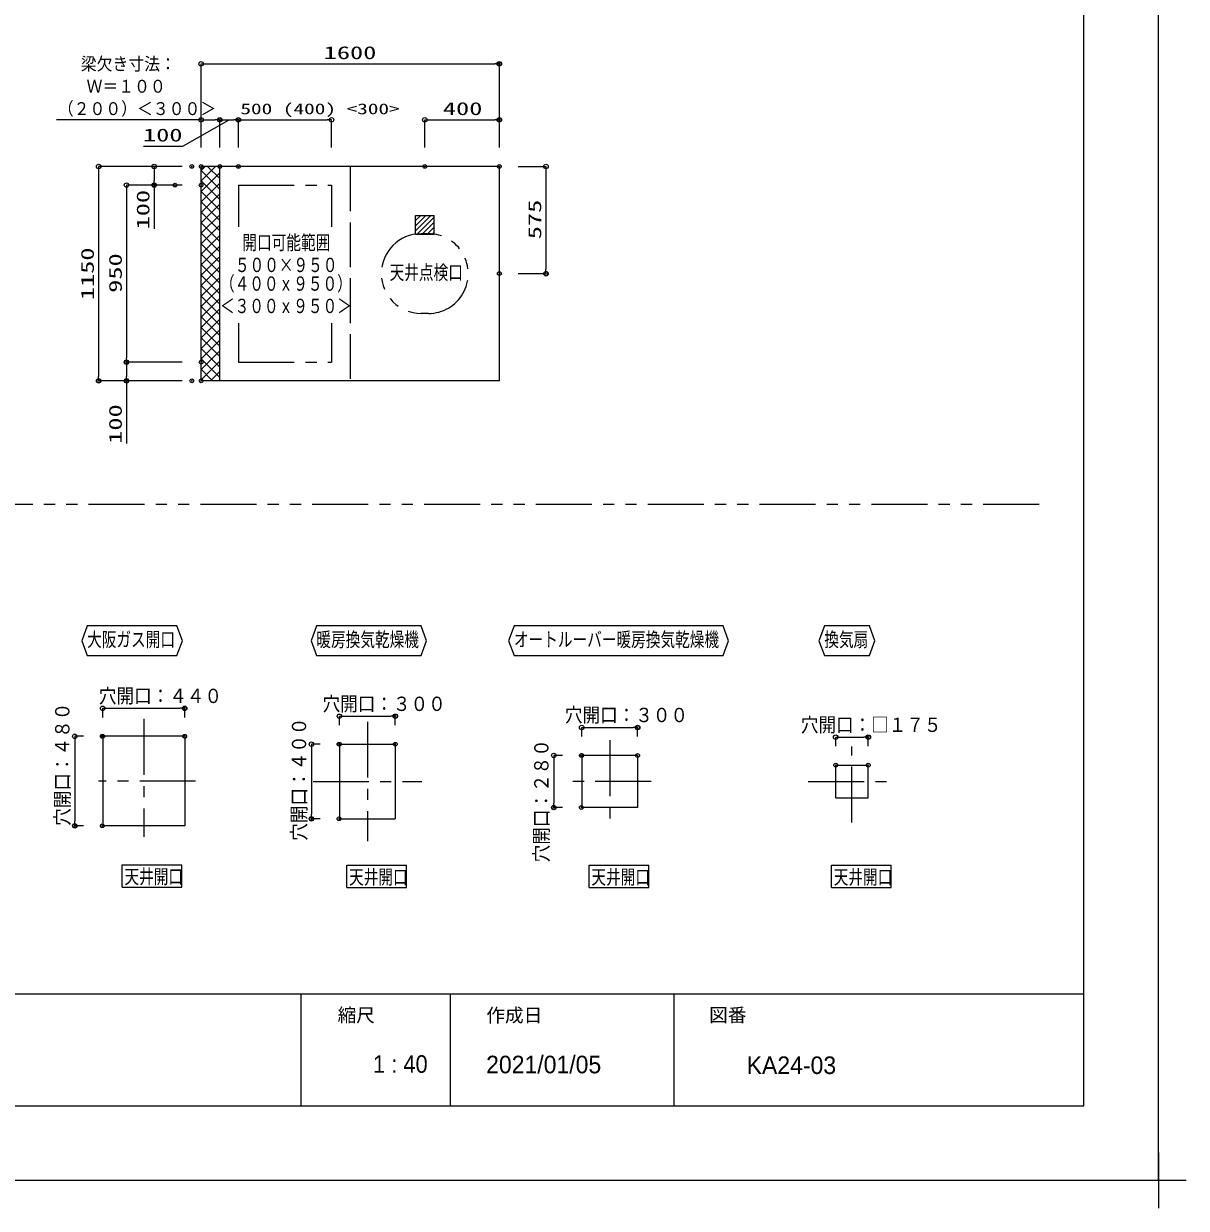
# Model space of a CAD drawing. Units: millimetres on the paper. Extents: x -305 to 305, y -152 to 152.
# Drawn here: x -33.2 to 122.7, y -152.2 to 6.6 of the extents above; entities that cross this region are included whole.
import ezdxf
from ezdxf.enums import TextEntityAlignment as Align

# ---------------------------------------------------------------- set-up
doc = ezdxf.new("R2010")
doc.units = ezdxf.units.MM
doc.header["$PDMODE"] = 32
doc.header["$PDSIZE"] = 0.5
for name, pattern in [('DASHED', [7.5, 6, -1.5]), ('USER1', [12, 7.5, -1.5, 1.5, -1.5]), ('USER2', [15, 7.5, -1.5, 1.5, -1.5, 1.5, -1.5])]:
    doc.linetypes.add(name, pattern=pattern)
for name, color, linetype, lineweight in [('0-0_VIEW0004', 7, 'Continuous', 25), ('0-1_0', 7, 'Continuous', 25), ('0-2_DEFPOINTS', 7, 'Continuous', 25), ('0-4_1図面枠', 7, 'Continuous', 15), ('0-5_図面枠', 3, 'Continuous', 25)]:
    doc.layers.add(name, color=color, linetype=linetype, lineweight=lineweight)
doc.layers.add('0-3_S1', color=7, linetype='Continuous')
doc.styles.add('ＭＳ ゴシック', font='')
doc.styles.add('ＭＳ Ｐゴシック', font='')
doc.styles.get('ＭＳ ゴシック').set_extended_font_data('MS Gothic')
doc.styles.get('ＭＳ Ｐゴシック').set_extended_font_data('MS PGothic')

# ---------------------------------------------------------------- blocks, each defined once
blk = doc.blocks.new('_ORIGIN')
at = {"layer": '0-1_0'}
blk.add_line((0, 0), (-1, 0), dxfattribs=at)
blk.add_circle((0, 0), 0.5, dxfattribs=at)
blk = doc.blocks.new('X101')
at = {"layer": '0-1_0', "style": 'ＭＳ ゴシック', "width": 0.9}
for s, p in [('梁欠き寸法：', (-144.518, 148.325)), ('Ｗ＝１００', (-143.747, 145.325)), ('（２００）＜３００＞', (-147.604, 142.325))]:
    blk.add_text(s, height=1.73, dxfattribs=at).set_placement(p, align=Align.BOTTOM_LEFT)
blk = doc.blocks.new('グループ-6')
at = {"layer": '0-4_1図面枠'}
for p, q in [((4200, -2895), (4200, -3045)), ((4275, -2970), (4125, -2970))]:
    blk.add_line(p, q, dxfattribs=at)

msp = doc.modelspace()

# ---------------------------------------------------------------- linework, layer by layer
at = {"layer": '0-0_VIEW0004'}
for p, q in [((-6.906, -10), (-6.906, -6.29)), ((-6.306, -6.29), (-5.006, -6.29)), ((-4.406, -10), (-4.406, -6.29)), ((-4.406, -10), (-4.406, -6.29)), ((-3.806, -6.29), (7.494, -6.29)), ((8.094, -10), (8.094, -6.29)), ((-13.196, -12.54), (-23.153, -12.54)), ((-11.946, -12.54), (-15.699, -12.54)), ((30.594, -12.54), (-9.406, -12.54)), ((-9.406, -41.29), (-9.406, -12.54)), ((-6.906, -41.29), (-6.906, -12.54)), ((30.594, -41.29), (30.594, -12.54)), ((-23.153, -13.14), (-23.153, -40.69)), ((-15.699, -13.14), (-15.699, -14.44)), ((-11.946, -15.04), (-19.403, -15.04)), ((-19.403, -15.64), (-19.403, -38.19)), ((-11.946, -38.79), (-19.404, -38.79)), ((-19.404, -39.39), (-19.404, -40.69)), ((-11.946, -38.79), (-19.403, -38.79)), ((-13.196, -41.29), (-23.153, -41.29)), ((30.594, -41.29), (-9.406, -41.29)), ((-11.607, -88.954), (-22.607, -88.954)), ((-22.607, -88.954), (-22.607, -100.954)), ((-11.607, -88.954), (-11.607, -100.954)), ((6.553, -90.016), (5.395, -90.016)), ((9.143, -90.016), (16.643, -90.016)), ((9.143, -90.016), (9.143, -100.016)), ((16.643, -90.016), (16.643, -100.016)), ((5.395, -90.616), (5.395, -99.416)), ((39.053, -91.516), (37.895, -91.516)), ((37.895, -92.116), (37.895, -97.916)), ((41.643, -91.516), (41.643, -98.516)), ((49.143, -91.516), (41.643, -91.516)), ((49.143, -91.516), (49.143, -98.516)), ((75.706, -97.204), (75.706, -92.829)), ((75.706, -92.829), (80.081, -92.829)), ((6.553, -100.016), (5.395, -100.016)), ((9.143, -100.016), (16.643, -100.016)), ((39.053, -98.516), (37.895, -98.516)), ((49.143, -98.516), (41.643, -98.516)), ((-11.607, -100.954), (-22.607, -100.954)), ((-19.971, -109.185), (-19.971, -106.185)), ((-19.971, -106.185), (-11.971, -106.185)), ((-11.971, -109.185), (-11.971, -106.185)), ((10.154, -109.247), (10.154, -106.247)), ((10.154, -106.247), (18.154, -106.247)), ((18.154, -109.247), (18.154, -106.247)), ((42.654, -109.247), (42.654, -106.247)), ((42.654, -106.247), (50.654, -106.247)), ((50.654, -109.247), (50.654, -106.247)), ((75.154, -109.247), (75.154, -106.247)), ((75.154, -106.247), (83.154, -106.247)), ((83.154, -109.247), (83.154, -106.247)), ((-19.971, -109.185), (-11.971, -109.185)), ((10.154, -109.247), (18.154, -109.247)), ((42.654, -109.247), (50.654, -109.247)), ((75.154, -109.247), (83.154, -109.247))]:
    msp.add_line(p, q, dxfattribs=at)
at = {"layer": '0-0_VIEW0004', "linetype": 'DASHED'}
msp.add_line((10.594, -12.54), (10.594, -41.29), dxfattribs=at)
at = {"layer": '0-0_VIEW0004', "linetype": 'USER2'}
for p, q in [((-4.406, -15.04), (-4.406, -20.635)), ((21.094, -21.577), (20.094, -21.577)), ((21.094, -32.252), (20.094, -32.252)), ((-4.406, -33.576), (-4.406, -38.79)), ((8.094, -33.576), (8.094, -38.79)), ((-4.406, -38.79), (8.094, -38.79)), ((103.006, -57.875), (-263.655, -57.875))]:
    msp.add_line(p, q, dxfattribs=at)
at = {"layer": '0-0_VIEW0004', "color": 40}
for p, q in [((19.344, -19.101), (21.844, -19.101)), ((19.344, -21.601), (19.344, -19.101)), ((21.844, -21.601), (21.844, -19.101)), ((19.344, -21.601), (21.844, -21.601))]:
    msp.add_line(p, q, dxfattribs=at)
at = {"layer": '0-0_VIEW0004', "linetype": 'USER1'}
for p, q in [((-17.107, -86.629), (-17.107, -102.436)), ((12.893, -86.996), (12.893, -103.036)), ((45.393, -89.466), (45.393, -100.278)), ((77.893, -100.526), (77.893, -90.329)), ((-10.14, -94.954), (-23.164, -94.954)), ((5.607, -95.016), (20.179, -95.016)), ((50.958, -95.016), (39.461, -95.016)), ((72.035, -95.016), (83.66, -95.016))]:
    msp.add_line(p, q, dxfattribs=at)
at = {"layer": '0-0_VIEW0004'}
for points in [[(-17.139, -9.831), (-11.855, -9.831), (-5.656, -6.29)], [(-15.446, -15.04), (-15.699, -15.04), (-15.699, -20.925)], [(-11.946, -41.29), (-19.404, -41.29), (-19.404, -49.675)], [(75.706, -97.204), (80.081, -97.204), (80.081, -92.829)]]:
    msp.add_lwpolyline(points, dxfattribs=at)
at = {"layer": '0-0_VIEW0004', "linetype": 'USER2'}
msp.add_lwpolyline([(-4.406, -15.04), (8.094, -15.04), (8.094, -20.635)], dxfattribs=at)
at = {"layer": '0-0_VIEW0004'}
for points in [[(-25.412, -76.136), (-24.685, -78.136), (-12.649, -78.136), (-11.922, -76.136), (-12.649, -74.136), (-24.685, -74.136)], [(5.338, -76.136), (6.065, -78.136), (20.1, -78.136), (20.828, -76.136), (20.1, -74.136), (6.065, -74.136)], [(31.838, -76.136), (32.565, -78.136), (60.6, -78.136), (61.328, -76.136), (60.6, -74.136), (32.565, -74.136)], [(73.463, -76.136), (74.19, -78.136), (80.226, -78.136), (80.953, -76.136), (80.226, -74.136), (74.19, -74.136)]]:
    msp.add_lwpolyline(points, close=True, dxfattribs=at)
at = {"layer": '0-0_VIEW0004', "linetype": 'USER2'}
for centre, start, end in [((20.094, -26.915), 90.00002, 269.99997), ((21.094, -26.915), 269.99996, 90)]:
    msp.add_arc(centre, 5.338, start, end, dxfattribs=at)
at = {"layer": '0-1_0'}
for p, q in [((-9.406, -10), (-9.406, 1.21)), ((-8.806, 1.21), (29.994, 1.21)), ((30.594, -10), (30.594, 1.21)), ((-9.406, -6.29), (-28.814, -6.29)), ((-9.406, -10), (-9.406, -6.29)), ((-8.806, -6.29), (-7.506, -6.29)), ((-6.906, -10), (-6.906, -6.29)), ((20.594, -10), (20.594, -6.29)), ((21.194, -6.29), (29.994, -6.29)), ((30.594, -10), (30.594, -6.29)), ((-9.406, -14.493), (-7.453, -12.54)), ((-9.406, -13.09), (-8.856, -12.54)), ((-6.906, -14.18), (-8.546, -12.54)), ((-6.906, -12.776), (-7.143, -12.54)), ((33.134, -12.54), (36.845, -12.54)), ((-6.906, -15.583), (-9.406, -13.083)), ((-9.406, -15.896), (-6.906, -13.396)), ((36.845, -13.14), (36.845, -26.315)), ((-6.906, -16.986), (-9.406, -14.486)), ((-9.406, -17.299), (-6.906, -14.799)), ((-6.906, -18.389), (-9.406, -15.889)), ((-9.406, -18.702), (-6.906, -16.202)), ((-6.906, -19.792), (-9.406, -17.292)), ((-9.406, -20.106), (-6.906, -17.605)), ((-6.906, -21.195), (-9.406, -18.695)), ((-9.406, -21.509), (-6.906, -19.009)), ((-6.906, -22.599), (-9.406, -20.099)), ((-9.406, -22.912), (-6.906, -20.412)), ((-6.906, -24.002), (-9.406, -21.502)), ((-9.406, -24.315), (-6.906, -21.815)), ((-6.906, -25.405), (-9.406, -22.905)), ((-9.406, -25.718), (-6.906, -23.218)), ((-6.906, -26.808), (-9.406, -24.308)), ((-9.406, -27.121), (-6.906, -24.621)), ((-6.906, -28.211), (-9.406, -25.711)), ((-9.406, -28.524), (-6.906, -26.024)), ((33.134, -26.915), (36.845, -26.915)), ((-6.906, -29.614), (-9.406, -27.114)), ((-9.406, -29.928), (-6.906, -27.428)), ((-6.906, -31.018), (-9.406, -28.518)), ((-9.406, -31.331), (-6.906, -28.831)), ((-6.906, -32.421), (-9.406, -29.921)), ((-9.406, -32.734), (-6.906, -30.234)), ((-6.906, -33.824), (-9.406, -31.324)), ((-9.406, -34.137), (-6.906, -31.637)), ((-6.906, -35.227), (-9.406, -32.727)), ((-9.406, -35.54), (-6.906, -33.04)), ((-6.906, -36.63), (-9.406, -34.13)), ((-9.406, -36.943), (-6.906, -34.443)), ((-6.906, -38.033), (-9.406, -35.533)), ((-9.406, -38.347), (-6.906, -35.847)), ((-6.906, -39.437), (-9.406, -36.937)), ((-9.406, -39.75), (-6.906, -37.25)), ((-6.906, -40.84), (-9.406, -38.34)), ((-9.406, -41.153), (-6.906, -38.653)), ((-7.859, -41.29), (-9.406, -39.743)), ((-9.262, -41.29), (-9.406, -41.146)), ((-8.14, -41.29), (-6.906, -40.056)), ((-22.607, -86.414), (-22.607, -85.204)), ((-22.007, -85.204), (-12.207, -85.204)), ((-11.607, -86.414), (-11.607, -85.204)), ((9.143, -87.476), (9.143, -86.266)), ((9.743, -86.266), (16.043, -86.266)), ((16.643, -87.476), (16.643, -86.266)), ((-25.197, -88.954), (-26.355, -88.954)), ((41.643, -88.976), (41.643, -87.766)), ((42.243, -87.766), (48.543, -87.766)), ((49.143, -88.976), (49.143, -87.766)), ((-26.355, -89.554), (-26.355, -100.354)), ((75.706, -90.289), (75.706, -89.079)), ((76.306, -89.079), (79.481, -89.079)), ((80.081, -90.289), (80.081, -89.079)), ((-25.197, -100.954), (-26.355, -100.954)), ((3.983, -123.498), (3.983, -138.498)), ((23.983, -123.498), (23.983, -138.498)), ((53.983, -123.498), (53.983, -138.498))]:
    msp.add_line(p, q, dxfattribs=at)
at = {"layer": '0-1_0', "color": 40}
for p, q in [((19.344, -21.16), (21.403, -19.101)), ((19.344, -20.486), (20.729, -19.101)), ((19.344, -19.812), (20.056, -19.101)), ((19.344, -19.139), (19.382, -19.101)), ((19.576, -21.601), (21.844, -19.333)), ((20.25, -21.601), (21.844, -20.007)), ((20.923, -21.601), (21.844, -20.68)), ((21.597, -21.601), (21.844, -21.354))]:
    msp.add_line(p, q, dxfattribs=at)
at = {"layer": '0-2_DEFPOINTS'}
for q in [(118.983, 148.502), (-301.017, -148.498)]:
    msp.add_line((118.983, -148.498), q, dxfattribs=at)
for p in [(30.594, 1.21), (-6.906, -6.29), (-4.406, -6.29), (30.594, -6.29), (-10.656, -12.54), (-9.406, -12.54), (-9.406, -12.54), (-9.406, -12.54), (-6.906, -12.54), (-4.406, -12.54), (20.594, -12.54), (30.594, -12.54), (-15.699, -15.04), (-12.906, -15.04), (-9.406, -15.04), (30.594, -26.915), (36.844, -26.915), (-19.403, -38.79), (-9.406, -38.79), (-23.153, -41.29), (-19.404, -41.29), (-10.656, -41.29), (-9.406, -41.29), (-11.607, -85.204), (16.643, -86.266), (-22.657, -88.954), (-22.607, -88.954), (-11.607, -88.954), (49.143, -87.766), (80.081, -89.079), (9.093, -90.016), (9.143, -90.016), (16.643, -90.016), (41.593, -91.516), (41.643, -91.516), (49.143, -91.516), (75.706, -92.829), (80.081, -92.829), (37.895, -98.516), (41.593, -98.516), (5.395, -100.016), (9.093, -100.016), (-26.357, -100.954), (-22.657, -100.954)]:
    msp.add_point(p, dxfattribs=at)
at = {"layer": '0-3_S1'}
for points in [[(103.006, -57.871), (103.008, -57.872), (103.006, -57.875)], [(103.006, -57.871), (103.008, -57.872), (103.008, -57.872)], [(103.006, -57.871), (103.007, -57.872), (103.008, -57.872)], [(103.006, -57.871), (103.007, -57.871), (103.007, -57.872)], [(103.006, -57.875), (103.009, -57.872), (103.009, -57.873)], [(103.006, -57.875), (103.009, -57.872), (103.009, -57.872)], [(103.006, -57.875), (103.008, -57.872), (103.009, -57.872)], [(103.006, -57.879), (103.01, -57.873), (103.01, -57.874)], [(103.006, -57.875), (103.01, -57.873), (103.006, -57.879)], [(103.006, -57.875), (103.009, -57.873), (103.01, -57.873)], [(103.006, -57.879), (103.01, -57.874), (103.007, -57.879)], [(103.007, -57.879), (103.01, -57.874), (103.01, -57.875)], [(103.007, -57.879), (103.01, -57.874), (103.007, -57.879)], [(103.007, -57.879), (103.01, -57.874), (103.01, -57.874)], [(103.007, -57.879), (103.01, -57.875), (103.008, -57.879)], [(103.008, -57.878), (103.01, -57.875), (103.009, -57.878)], [(103.008, -57.878), (103.01, -57.875), (103.01, -57.875)], [(103.008, -57.879), (103.01, -57.875), (103.008, -57.878)], [(103.008, -57.879), (103.01, -57.875), (103.01, -57.875)], [(103.009, -57.878), (103.01, -57.875), (103.01, -57.876)], [(103.009, -57.878), (103.01, -57.876), (103.01, -57.877)], [(103.009, -57.878), (103.01, -57.876), (103.009, -57.878)], [(103.009, -57.878), (103.01, -57.876), (103.01, -57.876)], [(103.009, -57.878), (103.01, -57.876), (103.009, -57.878)], [(103.009, -57.878), (103.01, -57.877), (103.01, -57.877)]]:
    msp.add_solid(points, dxfattribs=at)
at = {"layer": '0-5_図面枠'}
msp.add_line((-291.017, -123.498), (108.983, -123.498), dxfattribs=at)
msp.add_lwpolyline([(-291.017, -138.498), (108.983, -138.498), (108.983, 138.502), (-291.017, 138.502)], close=True, dxfattribs=at)

# ---------------------------------------------------------------- block references
at = {"layer": '0-0_VIEW0004', "xscale": 0.6, "yscale": 0.6}
for p, rotation in [((-6.906, -6.29), 180), ((-4.406, -6.29), 180), ((-23.153, -12.54), 90), ((-15.699, -12.54), 90), ((-19.403, -15.04), 90), ((-15.699, -15.04), 270), ((-19.404, -38.79), 90), ((-19.403, -38.79), 270), ((-23.153, -41.29), 270), ((-19.404, -41.29), 270), ((5.395, -90.016), 90), ((37.895, -91.516), 90), ((37.895, -98.516), 270), ((5.395, -100.016), 270)]:
    msp.add_blockref('_ORIGIN', p, dxfattribs=dict(at, rotation=rotation))
for p in [(-4.406, -6.29), (8.094, -6.29)]:
    msp.add_blockref('_ORIGIN', p, dxfattribs=at)
at = {"layer": '0-1_0'}
msp.add_blockref('X101', (118.983, -148.498), dxfattribs=at)
at = {"layer": '0-1_0', "xscale": 0.6, "yscale": 0.6}
for p, rotation in [((-9.406, 1.21), 180), ((-9.406, -6.29), 180), ((20.594, -6.29), 180), ((36.845, -12.54), 90), ((36.845, -26.915), 270), ((-22.607, -85.204), 180), ((9.143, -86.266), 180), ((-26.355, -88.954), 90), ((41.643, -87.766), 180), ((75.706, -89.079), 180), ((-26.355, -100.954), 270)]:
    msp.add_blockref('_ORIGIN', p, dxfattribs=dict(at, rotation=rotation))
for p in [(30.594, 1.21), (-6.906, -6.29), (30.594, -6.29), (-11.607, -85.204), (16.643, -86.266), (49.143, -87.766), (80.081, -89.079)]:
    msp.add_blockref('_ORIGIN', p, dxfattribs=at)
at = {"layer": '0-4_1図面枠', "xscale": 0.05, "yscale": 0.05}
msp.add_blockref('グループ-6', (-91.017, 0.002), dxfattribs=at)

# ---------------------------------------------------------------- texts
at = {"layer": '0-0_VIEW0004', "style": 'ＭＳ ゴシック'}
for s, height, width, p in [('100', 1.73, 1.5, (-17.197, -9.714)), ('開口可能範囲', 1.921, 0.75, (-3.871, -24.286)), ('５００×９５０', 1.921, 0.75, (-4.871, -27.284)), ('（４００ｘ９５０）', 1.921, 0.75, (-6.871, -29.785)), ('天井点検口', 1.921, 0.75, (15.879, -28.285)), ('＜３００ｘ９５０＞', 1.921, 0.75, (-6.871, -32.785)), ('大阪ガス開口', 1.921, 0.75, (-24.698, -77.506)), ('暖房換気乾燥機', 1.921, 0.75, (6.052, -77.506)), ('オートルーバー暖房換気乾燥機', 1.921, 0.75, (32.552, -77.506)), ('換気扇', 1.921, 0.75, (74.177, -77.506)), ('天井開口', 1.921, 0.75, (-19.685, -109.304)), ('天井開口', 1.921, 0.75, (10.44, -109.366)), ('天井開口', 1.921, 0.75, (42.94, -109.366)), ('天井開口', 1.921, 0.75, (75.44, -109.366))]:
    msp.add_text(s, height=height, dxfattribs=dict(at, width=width)).set_placement(p, align=Align.BOTTOM_LEFT)
for s, height, width, p in [('100', 1.73, 1.5, (-15.816, -20.982)), ('1150', 1.73, 1.5, (-23.27, -30.471)), ('950', 1.73, 1.5, (-19.52, -29.485)), ('100', 1.73, 1.5, (-19.521, -49.733)), ('穴開口：４００', 1.921, 0.9, (5.265, -102.953)), ('穴開口：２８０', 1.921, 0.9, (37.765, -105.853))]:
    msp.add_text(s, height=height, rotation=90, dxfattribs=dict(at, width=width)).set_placement(p, align=Align.BOTTOM_LEFT)
at = {"layer": '0-1_0', "style": 'ＭＳ ゴシック'}
for s, height, width, p in [('1600', 1.73, 1.5, (7.038, 1.327)), ('500 (400) <300>', 1.444, 1.45, (-4.137, -5.974)), ('400', 1.73, 1.5, (23.024, -6.173)), ('穴開口：４４０', 1.921, 0.9, (-23.106, -85.074)), ('穴開口：３００', 1.921, 0.9, (6.894, -86.136)), ('穴開口：３００', 1.921, 0.9, (39.394, -87.636)), ('穴開口：□１７５', 1.921, 0.9, (71.037, -88.949))]:
    msp.add_text(s, height=height, dxfattribs=dict(at, width=width)).set_placement(p, align=Align.BOTTOM_LEFT)
for s, height, width, p in [('575', 1.73, 1.5, (36.728, -22.298)), ('穴開口：４８０', 1.921, 0.9, (-26.485, -100.953))]:
    msp.add_text(s, height=height, rotation=90, dxfattribs=dict(at, width=width)).set_placement(p, align=Align.BOTTOM_LEFT)
at = {"layer": '0-4_1図面枠', "style": 'ＭＳ Ｐゴシック'}
for s, height, p in [('縮尺', 1.833, (8.896, -127.809)), ('作成日', 1.833, (28.857, -127.827)), ('図番', 1.833, (58.732, -127.799)), ('2021/01/05', 2.358, (28.822, -134.853)), ('KA24-03', 2.358, (63.761, -134.95))]:
    msp.add_text(s, height=height, dxfattribs=at).set_placement(p, align=Align.BOTTOM_LEFT)
at = {"layer": '0-4_1図面枠', "style": 'ＭＳ Ｐゴシック', "width": 0.95}
msp.add_text('1 : 40', height=2.358, dxfattribs=at).set_placement((13.65, -134.788), align=Align.BOTTOM_LEFT)

doc.saveas('drawing.dxf')
